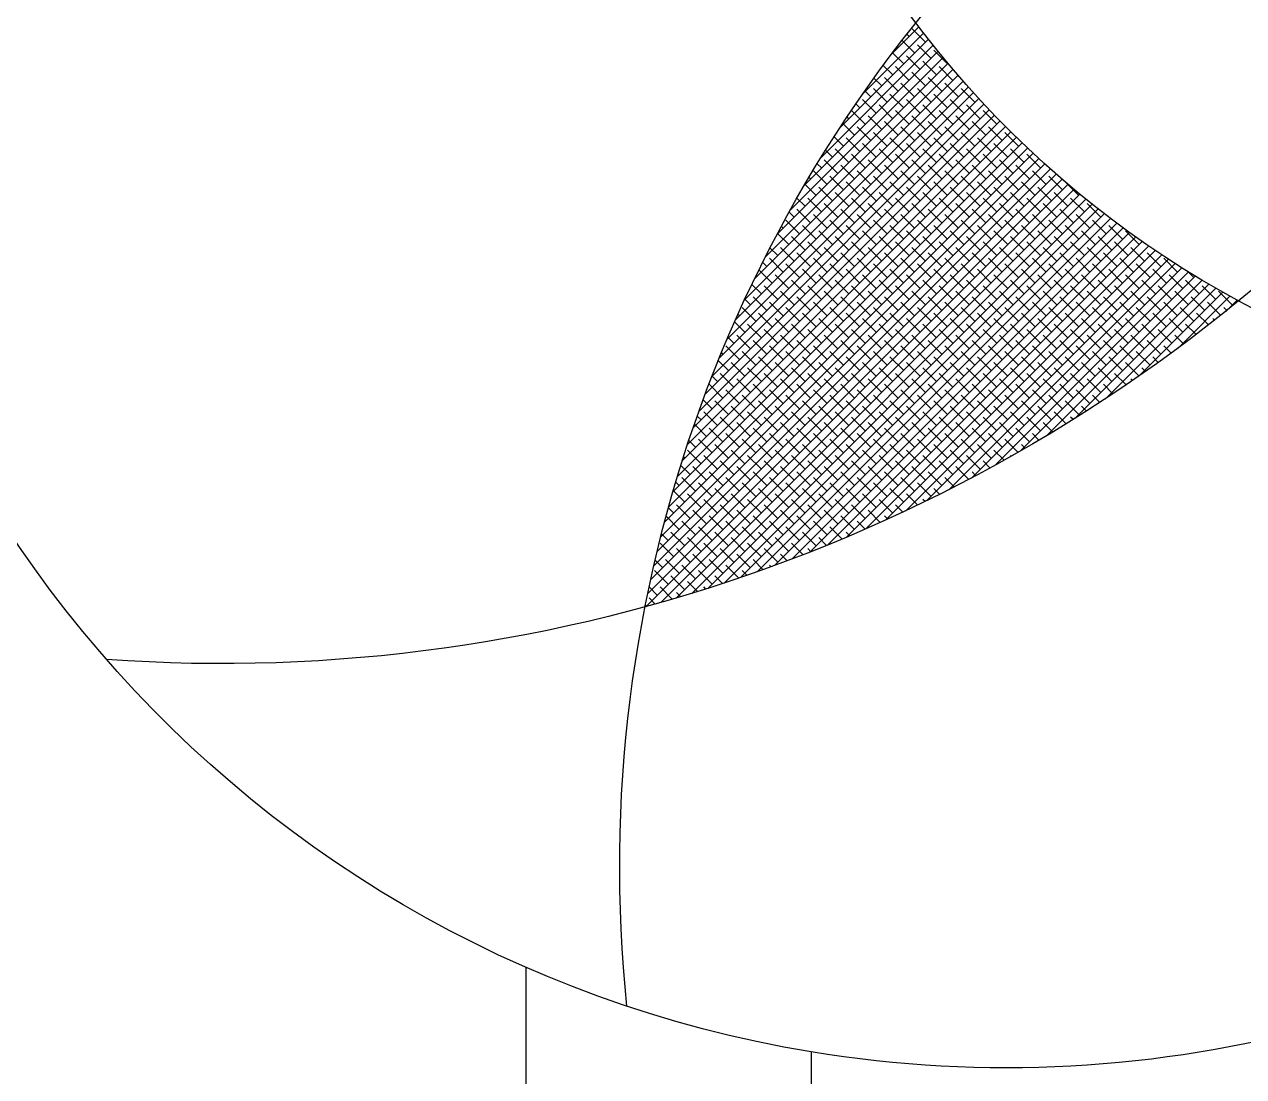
# Model space of a CAD drawing. Extents: x 522289 to 1051641, y 88514 to 354674.
# Drawn here: x 820076.8 to 820294.3, y 255553.8 to 255741.4 of the extents above; entities that cross this region are included whole.
import ezdxf

# ---------------------------------------------------------------- set-up
doc = ezdxf.new("R2010")
doc.units = 0
doc.header["$LTSCALE"] = 1000
doc.header["$MEASUREMENT"] = 0
doc.layers.add('洁具', color=8, linetype='CONTINUOUS')

# ---------------------------------------------------------------- blocks, each defined once
blk = doc.blocks.new('$plan$00002627')
at = {"layer": '洁具', "color": 252}
for p, q in [((713.07, -1394.67), (918.65, -1394.67)), ((620.64, -1424.83), (517.96, -1527.5)), ((623.83, -1424.35), (519.21, -1528.96)), ((620.96, -1427.22), (618.93, -1425.19)), ((623.17, -1426.72), (621.64, -1425.18)), ((623.67, -1424.51), (623.43, -1424.26)), ((606.56, -1428.05), (512.86, -1521.76)), ((610.16, -1427.17), (514.15, -1523.18)), ((613.7, -1426.34), (515.43, -1524.61)), ((617.19, -1425.56), (516.7, -1526.05)), ((622.78, -1428.11), (520.45, -1530.44)), ((607.4, -1429.93), (605.73, -1428.26)), ((611.47, -1431.29), (608.07, -1427.9)), ((610.11, -1427.22), (610.08, -1427.19)), ((614.18, -1428.57), (612.27, -1426.67)), ((618.25, -1429.93), (614.86, -1426.54)), ((616.89, -1425.86), (616.69, -1425.67)), ((621.96, -1430.94), (618.92, -1427.9)), ((595.41, -1431.07), (508.91, -1517.56)), ((599.19, -1430), (510.24, -1518.95)), ((602.91, -1428.99), (511.55, -1520.35)), ((597.9, -1434), (595.07, -1431.17)), ((600.62, -1431.29), (599.3, -1429.97)), ((604.68, -1432.64), (601.43, -1429.39)), ((608.75, -1434), (605.36, -1430.61)), ((615.53, -1432.64), (612.14, -1429.25)), ((619.6, -1434), (616.21, -1430.61)), ((587.64, -1433.42), (506.23, -1514.82)), ((591.56, -1432.2), (507.58, -1516.19)), ((621.67, -1431.93), (521.68, -1531.92)), ((587.05, -1434), (586.75, -1433.7)), ((591.12, -1435.36), (588.81, -1433.05)), ((595.19, -1436.71), (591.8, -1433.32)), ((593.83, -1432.64), (592.97, -1431.78)), ((601.97, -1435.36), (598.58, -1431.96)), ((606.04, -1436.71), (602.65, -1433.32)), ((612.82, -1435.36), (609.43, -1431.96)), ((616.89, -1436.71), (613.5, -1433.32)), ((621.35, -1433.03), (620.28, -1431.96)), ((575.37, -1437.55), (502.13, -1510.78)), ((579.55, -1436.08), (503.51, -1512.12)), ((583.64, -1434.71), (504.88, -1513.46)), ((620.51, -1435.81), (522.9, -1533.41)), ((577.56, -1438.07), (576.6, -1437.11)), ((581.63, -1439.42), (578.61, -1436.4)), ((585.7, -1440.78), (582.31, -1437.39)), ((584.34, -1436.71), (582.66, -1435.03)), ((588.41, -1438.07), (585.02, -1434.68)), ((592.48, -1439.42), (589.09, -1436.03)), ((596.55, -1440.78), (593.16, -1437.39)), ((599.26, -1438.07), (595.87, -1434.68)), ((603.33, -1439.42), (599.94, -1436.03)), ((607.4, -1440.78), (604.01, -1437.39)), ((610.11, -1438.07), (606.72, -1434.68)), ((614.18, -1439.42), (610.79, -1436.03)), ((618.25, -1440.78), (614.86, -1437.39)), ((620.08, -1437.19), (617.57, -1434.68)), ((571.09, -1439.12), (500.75, -1509.46)), ((619.28, -1439.75), (524.11, -1534.92)), ((572.14, -1443.49), (568.75, -1440.1)), ((570.78, -1439.42), (570.64, -1439.28)), ((574.85, -1440.78), (572.62, -1438.55)), ((578.92, -1442.14), (575.53, -1438.75)), ((582.99, -1443.49), (579.6, -1440.1)), ((589.77, -1442.14), (586.38, -1438.75)), ((593.83, -1443.49), (590.44, -1440.1)), ((600.62, -1442.14), (597.23, -1438.75)), ((604.68, -1443.49), (601.29, -1440.1)), ((611.47, -1442.14), (608.07, -1438.75)), ((615.53, -1443.49), (612.14, -1440.1)), ((619.44, -1439.26), (618.92, -1438.75)), ((562.19, -1442.59), (497.94, -1506.84)), ((566.7, -1440.79), (499.35, -1508.14)), ((561.29, -1443.49), (560.91, -1443.11)), ((565.36, -1444.85), (562.83, -1442.33)), ((569.42, -1446.2), (566.03, -1442.81)), ((568.07, -1442.14), (566.72, -1440.79)), ((576.2, -1444.85), (572.81, -1441.46)), ((580.27, -1446.2), (576.88, -1442.81)), ((587.05, -1444.85), (583.66, -1441.46)), ((591.12, -1446.2), (587.73, -1442.81)), ((597.9, -1444.85), (594.51, -1441.46)), ((601.97, -1446.2), (598.58, -1442.81)), ((608.75, -1444.85), (605.36, -1441.46)), ((612.82, -1446.2), (609.43, -1442.81)), ((618.11, -1443.36), (616.21, -1441.46)), ((552.76, -1446.6), (495.09, -1504.27)), ((557.55, -1444.52), (496.52, -1505.55)), ((617.99, -1443.75), (525.3, -1536.43)), ((555.86, -1448.92), (553.3, -1446.36)), ((558.57, -1446.2), (557.09, -1444.72)), ((562.64, -1447.56), (559.25, -1444.17)), ((566.71, -1448.92), (563.32, -1445.53)), ((573.49, -1447.56), (570.1, -1444.17)), ((577.56, -1448.92), (574.17, -1445.53)), ((584.34, -1447.56), (580.95, -1444.17)), ((588.41, -1448.92), (585.02, -1445.53)), ((595.19, -1447.56), (591.8, -1444.17)), ((599.26, -1448.92), (595.87, -1445.53)), ((606.04, -1447.56), (602.65, -1444.17)), ((610.11, -1448.92), (606.72, -1445.53)), ((616.76, -1447.43), (613.5, -1444.17)), ((547.8, -1448.84), (493.65, -1502.99)), ((616.62, -1447.83), (526.49, -1537.96)), ((549.08, -1450.27), (547.7, -1448.89)), ((553.15, -1451.63), (549.76, -1448.24)), ((551.79, -1447.56), (551.42, -1447.19)), ((557.22, -1452.99), (553.83, -1449.6)), ((559.93, -1450.27), (556.54, -1446.88)), ((564, -1451.63), (560.61, -1448.24)), ((568.07, -1452.99), (564.68, -1449.6)), ((570.78, -1450.27), (567.39, -1446.88)), ((574.85, -1451.63), (571.46, -1448.24)), ((578.92, -1452.99), (575.53, -1449.6)), ((581.63, -1450.27), (578.24, -1446.88)), ((585.7, -1451.63), (582.31, -1448.24)), ((589.77, -1452.99), (586.38, -1449.6)), ((592.48, -1450.27), (589.09, -1446.88)), ((596.55, -1451.63), (593.16, -1448.24)), ((600.62, -1452.99), (597.23, -1449.6)), ((603.33, -1450.27), (599.94, -1446.88)), ((607.4, -1451.63), (604.01, -1448.24)), ((611.47, -1452.99), (608.07, -1449.6)), ((614.18, -1450.27), (610.79, -1446.88)), ((616.06, -1449.45), (614.86, -1448.24)), ((542.65, -1451.28), (492.2, -1501.73)), ((615.18, -1451.99), (527.66, -1539.5)), ((543.66, -1455.7), (540.36, -1452.4)), ((542.3, -1451.63), (542.18, -1451.51)), ((546.37, -1452.99), (544.01, -1450.62)), ((550.44, -1454.34), (547.05, -1450.95)), ((554.51, -1455.7), (551.12, -1452.31)), ((561.29, -1454.34), (557.9, -1450.95)), ((565.36, -1455.7), (561.97, -1452.31)), ((572.14, -1454.34), (568.75, -1450.95)), ((576.2, -1455.7), (572.81, -1452.31)), ((582.99, -1454.34), (579.6, -1450.95)), ((587.05, -1455.7), (583.66, -1452.31)), ((593.83, -1454.34), (590.44, -1450.95)), ((597.9, -1455.7), (594.51, -1452.31)), ((604.68, -1454.34), (601.29, -1450.95)), ((608.75, -1455.7), (605.36, -1452.31)), ((614.65, -1453.46), (612.14, -1450.95)), ((537.29, -1453.93), (490.73, -1500.48)), ((536.88, -1457.05), (534.95, -1455.13)), ((540.94, -1458.41), (537.55, -1455.02)), ((539.59, -1454.34), (538.54, -1453.3)), ((547.73, -1457.05), (544.34, -1453.66)), ((551.79, -1458.41), (548.4, -1455.02)), ((558.57, -1457.05), (555.18, -1453.66)), ((562.64, -1458.41), (559.25, -1455.02)), ((569.42, -1457.05), (566.03, -1453.66)), ((573.49, -1458.41), (570.1, -1455.02)), ((580.27, -1457.05), (576.88, -1453.66)), ((584.34, -1458.41), (580.95, -1455.02)), ((591.12, -1457.05), (587.73, -1453.66)), ((595.19, -1458.41), (591.8, -1455.02)), ((601.97, -1457.05), (598.58, -1453.66)), ((606.04, -1458.41), (602.65, -1455.02)), ((612.82, -1457.05), (609.43, -1453.66)), ((613.93, -1455.45), (613.5, -1455.02)), ((531.66, -1456.84), (489.26, -1499.24)), ((613.65, -1456.22), (528.83, -1541.05)), ((530.1, -1458.41), (529.62, -1457.93)), ((534.16, -1459.77), (531.39, -1456.99)), ((538.23, -1461.12), (534.84, -1457.73)), ((545.01, -1459.77), (541.62, -1456.38)), ((549.08, -1461.12), (545.69, -1457.73)), ((555.86, -1459.77), (552.47, -1456.38)), ((559.93, -1461.12), (556.54, -1457.73)), ((566.71, -1459.77), (563.32, -1456.38)), ((570.78, -1461.12), (567.39, -1457.73)), ((577.56, -1459.77), (574.17, -1456.38)), ((581.63, -1461.12), (578.24, -1457.73)), ((588.41, -1459.77), (585.02, -1456.38)), ((592.48, -1461.12), (589.09, -1457.73)), ((599.26, -1459.77), (595.87, -1456.38)), ((603.33, -1461.12), (599.94, -1457.73)), ((610.11, -1459.77), (606.72, -1456.38)), ((612.47, -1459.41), (610.79, -1457.73)), ((525.73, -1460.06), (487.78, -1498.01)), ((527.38, -1461.12), (526.11, -1459.85)), ((531.45, -1462.48), (528.06, -1459.09)), ((612.04, -1460.55), (529.98, -1542.6)), ((535.52, -1463.83), (532.13, -1460.44)), ((542.3, -1462.48), (538.91, -1459.09)), ((546.37, -1463.83), (542.98, -1460.44)), ((553.15, -1462.48), (549.76, -1459.09)), ((557.22, -1463.83), (553.83, -1460.44)), ((564, -1462.48), (560.61, -1459.09)), ((568.07, -1463.83), (564.68, -1460.44)), ((574.85, -1462.48), (571.46, -1459.09)), ((578.92, -1463.83), (575.53, -1460.44)), ((585.7, -1462.48), (582.31, -1459.09)), ((589.77, -1463.83), (586.38, -1460.44)), ((596.55, -1462.48), (593.16, -1459.09)), ((600.62, -1463.83), (597.23, -1460.44)), ((607.4, -1462.48), (604.01, -1459.09)), ((610.97, -1463.34), (608.07, -1460.44)), ((519.42, -1463.66), (486.29, -1496.8)), ((521.96, -1466.55), (519.2, -1463.79)), ((524.67, -1463.83), (522.64, -1461.8)), ((526.03, -1467.9), (522.64, -1464.51)), ((528.74, -1465.19), (525.35, -1461.8)), ((532.81, -1466.55), (529.42, -1463.16)), ((536.88, -1467.9), (533.49, -1464.51)), ((539.59, -1465.19), (536.2, -1461.8)), ((543.66, -1466.55), (540.27, -1463.16)), ((547.73, -1467.9), (544.34, -1464.51)), ((550.44, -1465.19), (547.05, -1461.8)), ((554.51, -1466.55), (551.12, -1463.16)), ((558.57, -1467.9), (555.18, -1464.51)), ((561.29, -1465.19), (557.9, -1461.8)), ((565.36, -1466.55), (561.97, -1463.16)), ((569.42, -1467.9), (566.03, -1464.51)), ((572.14, -1465.19), (568.75, -1461.8)), ((576.2, -1466.55), (572.81, -1463.16)), ((580.27, -1467.9), (576.88, -1464.51)), ((582.99, -1465.19), (579.6, -1461.8)), ((587.05, -1466.55), (583.66, -1463.16)), ((591.12, -1467.9), (587.73, -1464.51)), ((593.83, -1465.19), (590.44, -1461.8)), ((597.9, -1466.55), (594.51, -1463.16)), ((601.97, -1467.9), (598.58, -1464.51)), ((604.68, -1465.19), (601.29, -1461.8)), ((608.75, -1466.55), (605.36, -1463.16)), ((610.21, -1465.29), (609.43, -1464.51)), ((512.63, -1467.74), (484.78, -1495.59)), ((515.18, -1467.9), (514.11, -1466.83)), ((519.25, -1469.26), (515.86, -1465.87)), ((517.89, -1465.19), (517.49, -1464.79)), ((523.31, -1470.62), (519.92, -1467.23)), ((530.1, -1469.26), (526.71, -1465.87)), ((534.16, -1470.62), (530.77, -1467.23)), ((610.33, -1464.97), (531.12, -1544.17)), ((540.94, -1469.26), (537.55, -1465.87)), ((545.01, -1470.62), (541.62, -1467.23)), ((551.79, -1469.26), (548.4, -1465.87)), ((555.86, -1470.62), (552.47, -1467.23)), ((562.64, -1469.26), (559.25, -1465.87)), ((566.71, -1470.62), (563.32, -1467.23)), ((573.49, -1469.26), (570.1, -1465.87)), ((577.56, -1470.62), (574.17, -1467.23)), ((584.34, -1469.26), (580.95, -1465.87)), ((588.41, -1470.62), (585.02, -1467.23)), ((595.19, -1469.26), (591.8, -1465.87)), ((599.26, -1470.62), (595.87, -1467.23)), ((606.04, -1469.26), (602.65, -1465.87)), ((608.66, -1469.16), (606.72, -1467.23)), ((512.47, -1470.62), (510.75, -1468.9)), ((516.53, -1471.97), (513.14, -1468.58)), ((520.6, -1473.33), (517.21, -1469.94)), ((527.38, -1471.97), (523.99, -1468.58)), ((531.45, -1473.33), (528.06, -1469.94)), ((608.52, -1469.49), (532.26, -1545.76)), ((538.23, -1471.97), (534.84, -1468.58)), ((542.3, -1473.33), (538.91, -1469.94)), ((549.08, -1471.97), (545.69, -1468.58)), ((553.15, -1473.33), (549.76, -1469.94)), ((559.93, -1471.97), (556.54, -1468.58)), ((564, -1473.33), (560.61, -1469.94)), ((570.78, -1471.97), (567.39, -1468.58)), ((574.85, -1473.33), (571.46, -1469.94)), ((581.63, -1471.97), (578.24, -1468.58)), ((585.7, -1473.33), (582.31, -1469.94)), ((592.48, -1471.97), (589.09, -1468.58)), ((596.55, -1473.33), (593.16, -1469.94)), ((603.33, -1471.97), (599.94, -1468.58)), ((607.07, -1473), (604.01, -1469.94)), ((505.2, -1472.46), (483.27, -1494.39)), ((507.04, -1476.04), (504.15, -1473.15)), ((509.75, -1473.33), (507.43, -1471.01)), ((513.82, -1474.68), (510.43, -1471.29)), ((517.89, -1476.04), (514.5, -1472.65)), ((524.67, -1474.68), (521.28, -1471.29)), ((528.74, -1476.04), (525.35, -1472.65)), ((535.52, -1474.68), (532.13, -1471.29)), ((539.59, -1476.04), (536.2, -1472.65)), ((546.37, -1474.68), (542.98, -1471.29)), ((550.44, -1476.04), (547.05, -1472.65)), ((557.22, -1474.68), (553.83, -1471.29)), ((561.29, -1476.04), (557.9, -1472.65)), ((568.07, -1474.68), (564.68, -1471.29)), ((572.14, -1476.04), (568.75, -1472.65)), ((578.92, -1474.68), (575.53, -1471.29)), ((582.99, -1476.04), (579.6, -1472.65)), ((589.77, -1474.68), (586.38, -1471.29)), ((593.83, -1476.04), (590.44, -1472.65)), ((600.62, -1474.68), (597.23, -1471.29)), ((604.68, -1476.04), (601.29, -1472.65)), ((500.26, -1477.4), (499.28, -1476.42)), ((504.33, -1478.75), (500.94, -1475.36)), ((502.97, -1474.68), (502.52, -1474.23)), ((508.4, -1480.11), (505.01, -1476.72)), ((511.11, -1477.4), (507.72, -1474.01)), ((515.18, -1478.75), (511.79, -1475.36)), ((519.25, -1480.11), (515.86, -1476.72)), ((521.96, -1477.4), (518.57, -1474.01)), ((526.03, -1478.75), (522.64, -1475.36)), ((530.1, -1480.11), (526.71, -1476.72)), ((532.81, -1477.4), (529.42, -1474.01)), ((606.6, -1474.12), (533.38, -1547.35)), ((536.88, -1478.75), (533.49, -1475.36)), ((540.94, -1480.11), (537.55, -1476.72)), ((543.66, -1477.4), (540.27, -1474.01)), ((547.73, -1478.75), (544.34, -1475.36)), ((551.79, -1480.11), (548.4, -1476.72)), ((554.51, -1477.4), (551.12, -1474.01)), ((558.57, -1478.75), (555.18, -1475.36)), ((562.64, -1480.11), (559.25, -1476.72)), ((565.36, -1477.4), (561.97, -1474.01)), ((569.42, -1478.75), (566.03, -1475.36)), ((573.49, -1480.11), (570.1, -1476.72)), ((576.2, -1477.4), (572.81, -1474.01)), ((580.27, -1478.75), (576.88, -1475.36)), ((584.34, -1480.11), (580.95, -1476.72)), ((587.05, -1477.4), (583.66, -1474.01)), ((591.12, -1478.75), (587.73, -1475.36)), ((595.19, -1480.11), (591.8, -1476.72)), ((597.9, -1477.4), (594.51, -1474.01)), ((601.97, -1478.75), (598.58, -1475.36)), ((604.63, -1478.7), (602.65, -1476.72)), ((606.27, -1474.91), (605.36, -1474.01)), ((496.84, -1478.11), (481.74, -1493.21)), ((497.55, -1480.11), (496.08, -1478.64)), ((501.62, -1481.46), (498.23, -1478.07)), ((505.68, -1482.82), (502.29, -1479.43)), ((512.47, -1481.46), (509.08, -1478.07)), ((516.53, -1482.82), (513.14, -1479.43)), ((523.31, -1481.46), (519.92, -1478.07)), ((527.38, -1482.82), (523.99, -1479.43)), ((534.16, -1481.46), (530.77, -1478.07)), ((604.56, -1478.88), (534.49, -1548.95)), ((538.23, -1482.82), (534.84, -1479.43)), ((545.01, -1481.46), (541.62, -1478.07)), ((549.08, -1482.82), (545.69, -1479.43)), ((555.86, -1481.46), (552.47, -1478.07)), ((559.93, -1482.82), (556.54, -1479.43)), ((566.71, -1481.46), (563.32, -1478.07)), ((570.78, -1482.82), (567.39, -1479.43)), ((577.56, -1481.46), (574.17, -1478.07)), ((581.63, -1482.82), (578.24, -1479.43)), ((588.41, -1481.46), (585.02, -1478.07)), ((592.48, -1482.82), (589.09, -1479.43)), ((599.26, -1481.46), (595.87, -1478.07)), ((602.97, -1482.46), (599.94, -1479.43)), ((494.84, -1482.82), (492.91, -1480.89)), ((498.9, -1484.18), (495.51, -1480.79)), ((502.97, -1485.53), (499.58, -1482.14)), ((509.75, -1484.18), (506.36, -1480.79)), ((513.82, -1485.53), (510.43, -1482.14)), ((520.6, -1484.18), (517.21, -1480.79)), ((524.67, -1485.53), (521.28, -1482.14)), ((531.45, -1484.18), (528.06, -1480.79)), ((535.52, -1485.53), (532.13, -1482.14)), ((542.3, -1484.18), (538.91, -1480.79)), ((546.37, -1485.53), (542.98, -1482.14)), ((553.15, -1484.18), (549.76, -1480.79)), ((557.22, -1485.53), (553.83, -1482.14)), ((564, -1484.18), (560.61, -1480.79)), ((568.07, -1485.53), (564.68, -1482.14)), ((574.85, -1484.18), (571.46, -1480.79)), ((578.92, -1485.53), (575.53, -1482.14)), ((585.7, -1484.18), (582.31, -1480.79)), ((589.77, -1485.53), (586.38, -1482.14)), ((596.55, -1484.18), (593.16, -1480.79)), ((600.62, -1485.53), (597.23, -1482.14)), ((486.97, -1485.27), (480.2, -1492.03)), ((489.41, -1488.25), (486.66, -1485.5)), ((492.12, -1485.53), (489.77, -1483.18)), ((496.19, -1486.89), (492.8, -1483.5)), ((500.26, -1488.25), (496.87, -1484.86)), ((507.04, -1486.89), (503.65, -1483.5)), ((511.11, -1488.25), (507.72, -1484.86)), ((517.89, -1486.89), (514.5, -1483.5)), ((521.96, -1488.25), (518.57, -1484.86)), ((528.74, -1486.89), (525.35, -1483.5)), ((532.81, -1488.25), (529.42, -1484.86)), ((602.38, -1483.77), (535.58, -1550.56)), ((539.59, -1486.89), (536.2, -1483.5)), ((543.66, -1488.25), (540.27, -1484.86)), ((550.44, -1486.89), (547.05, -1483.5)), ((554.51, -1488.25), (551.12, -1484.86)), ((561.29, -1486.89), (557.9, -1483.5)), ((565.36, -1488.25), (561.97, -1484.86)), ((572.14, -1486.89), (568.75, -1483.5)), ((576.2, -1488.25), (572.81, -1484.86)), ((582.99, -1486.89), (579.6, -1483.5)), ((587.05, -1488.25), (583.66, -1484.86)), ((593.83, -1486.89), (590.44, -1483.5)), ((597.9, -1488.25), (594.51, -1484.86)), ((602.12, -1484.33), (601.29, -1483.5)), ((486.7, -1490.96), (483.59, -1487.85)), ((485.34, -1486.89), (485.12, -1486.67)), ((490.77, -1492.31), (487.38, -1488.92)), ((493.48, -1489.6), (490.09, -1486.21)), ((497.55, -1490.96), (494.16, -1487.57)), ((501.62, -1492.31), (498.23, -1488.92)), ((504.33, -1489.6), (500.94, -1486.21)), ((508.4, -1490.96), (505.01, -1487.57)), ((512.47, -1492.31), (509.08, -1488.92)), ((515.18, -1489.6), (511.79, -1486.21)), ((519.25, -1490.96), (515.86, -1487.57)), ((523.31, -1492.31), (519.92, -1488.92)), ((526.03, -1489.6), (522.64, -1486.21)), ((530.1, -1490.96), (526.71, -1487.57)), ((534.16, -1492.31), (530.77, -1488.92)), ((536.88, -1489.6), (533.49, -1486.21)), ((600.05, -1488.81), (536.67, -1552.19)), ((540.94, -1490.96), (537.55, -1487.57)), ((545.01, -1492.31), (541.62, -1488.92)), ((547.73, -1489.6), (544.34, -1486.21)), ((551.79, -1490.96), (548.4, -1487.57)), ((555.86, -1492.31), (552.47, -1488.92)), ((558.57, -1489.6), (555.18, -1486.21)), ((562.64, -1490.96), (559.25, -1487.57)), ((566.71, -1492.31), (563.32, -1488.92)), ((569.42, -1489.6), (566.03, -1486.21)), ((573.49, -1490.96), (570.1, -1487.57)), ((577.56, -1492.31), (574.17, -1488.92)), ((580.27, -1489.6), (576.88, -1486.21)), ((584.34, -1490.96), (580.95, -1487.57)), ((588.41, -1492.31), (585.02, -1488.92)), ((591.12, -1489.6), (587.73, -1486.21)), ((595.19, -1490.96), (591.8, -1487.57)), ((598.67, -1491.72), (595.87, -1488.92)), ((600.41, -1488.04), (598.58, -1486.21)), ((483.99, -1493.67), (480.6, -1490.28)), ((482.63, -1489.6), (482.06, -1489.03)), ((488.05, -1495.03), (484.66, -1491.64)), ((494.84, -1493.67), (491.45, -1490.28)), ((498.9, -1495.03), (495.51, -1491.64)), ((505.68, -1493.67), (502.29, -1490.28)), ((509.75, -1495.03), (506.36, -1491.64)), ((516.53, -1493.67), (513.14, -1490.28)), ((520.6, -1495.03), (517.21, -1491.64)), ((527.38, -1493.67), (523.99, -1490.28)), ((531.45, -1495.03), (528.06, -1491.64)), ((538.23, -1493.67), (534.84, -1490.28)), ((542.3, -1495.03), (538.91, -1491.64)), ((549.08, -1493.67), (545.69, -1490.28)), ((553.15, -1495.03), (549.76, -1491.64)), ((559.93, -1493.67), (556.54, -1490.28)), ((564, -1495.03), (560.61, -1491.64)), ((570.78, -1493.67), (567.39, -1490.28)), ((574.85, -1495.03), (571.46, -1491.64)), ((581.63, -1493.67), (578.24, -1490.28)), ((585.7, -1495.03), (582.31, -1491.64)), ((592.48, -1493.67), (589.09, -1490.28)), ((596.55, -1495.03), (593.16, -1491.64)), ((492.12, -1496.38), (488.73, -1492.99)), ((496.19, -1497.74), (492.8, -1494.35)), ((502.97, -1496.38), (499.58, -1492.99)), ((507.04, -1497.74), (503.65, -1494.35)), ((513.82, -1496.38), (510.43, -1492.99)), ((517.89, -1497.74), (514.5, -1494.35)), ((524.67, -1496.38), (521.28, -1492.99)), ((528.74, -1497.74), (525.35, -1494.35)), ((535.52, -1496.38), (532.13, -1492.99)), ((539.59, -1497.74), (536.2, -1494.35)), ((597.55, -1494.02), (537.75, -1553.83)), ((546.37, -1496.38), (542.98, -1492.99)), ((550.44, -1497.74), (547.05, -1494.35)), ((557.22, -1496.38), (553.83, -1492.99)), ((561.29, -1497.74), (557.9, -1494.35)), ((568.07, -1496.38), (564.68, -1492.99)), ((572.14, -1497.74), (568.75, -1494.35)), ((578.92, -1496.38), (575.53, -1492.99)), ((582.99, -1497.74), (579.6, -1494.35)), ((589.77, -1496.38), (586.38, -1492.99)), ((593.83, -1497.74), (590.44, -1494.35)), ((597.78, -1493.55), (597.23, -1492.99)), ((489.41, -1499.09), (486.02, -1495.7)), ((493.48, -1500.45), (490.09, -1497.06)), ((500.26, -1499.09), (496.87, -1495.7)), ((504.33, -1500.45), (500.94, -1497.06)), ((511.11, -1499.09), (507.72, -1495.7)), ((515.18, -1500.45), (511.79, -1497.06)), ((521.96, -1499.09), (518.57, -1495.7)), ((526.03, -1500.45), (522.64, -1497.06)), ((532.81, -1499.09), (529.42, -1495.7)), ((536.88, -1500.45), (533.49, -1497.06)), ((543.66, -1499.09), (540.27, -1495.7)), ((547.73, -1500.45), (544.34, -1497.06)), ((554.51, -1499.09), (551.12, -1495.7)), ((558.57, -1500.45), (555.18, -1497.06)), ((565.36, -1499.09), (561.97, -1495.7)), ((569.42, -1500.45), (566.03, -1497.06)), ((576.2, -1499.09), (572.81, -1495.7)), ((580.27, -1500.45), (576.88, -1497.06)), ((587.05, -1499.09), (583.66, -1495.7)), ((591.12, -1500.45), (587.73, -1497.06)), ((595.99, -1497.18), (594.51, -1495.7)), ((497.55, -1501.81), (494.16, -1498.42)), ((501.62, -1503.16), (498.23, -1499.77)), ((508.4, -1501.81), (505.01, -1498.42)), ((512.47, -1503.16), (509.08, -1499.77)), ((519.25, -1501.81), (515.86, -1498.42)), ((523.31, -1503.16), (519.92, -1499.77)), ((530.1, -1501.81), (526.71, -1498.42)), ((534.16, -1503.16), (530.77, -1499.77)), ((540.94, -1501.81), (537.55, -1498.42)), ((594.86, -1499.43), (538.81, -1555.47)), ((545.01, -1503.16), (541.62, -1499.77)), ((551.79, -1501.81), (548.4, -1498.42)), ((555.86, -1503.16), (552.47, -1499.77)), ((562.64, -1501.81), (559.25, -1498.42)), ((566.71, -1503.16), (563.32, -1499.77)), ((573.49, -1501.81), (570.1, -1498.42)), ((577.56, -1503.16), (574.17, -1499.77)), ((584.34, -1501.81), (580.95, -1498.42)), ((588.41, -1503.16), (585.02, -1499.77)), ((594.17, -1500.78), (591.8, -1498.42)), ((498.9, -1505.88), (495.51, -1502.49)), ((502.97, -1507.23), (499.58, -1503.84)), ((505.68, -1504.52), (502.29, -1501.13)), ((509.75, -1505.88), (506.36, -1502.49)), ((513.82, -1507.23), (510.43, -1503.84)), ((516.53, -1504.52), (513.14, -1501.13)), ((520.6, -1505.88), (517.21, -1502.49)), ((524.67, -1507.23), (521.28, -1503.84)), ((527.38, -1504.52), (523.99, -1501.13)), ((531.45, -1505.88), (528.06, -1502.49)), ((535.52, -1507.23), (532.13, -1503.84)), ((538.23, -1504.52), (534.84, -1501.13)), ((542.3, -1505.88), (538.91, -1502.49)), ((546.37, -1507.23), (542.98, -1503.84)), ((549.08, -1504.52), (545.69, -1501.13)), ((553.15, -1505.88), (549.76, -1502.49)), ((557.22, -1507.23), (553.83, -1503.84)), ((559.93, -1504.52), (556.54, -1501.13)), ((564, -1505.88), (560.61, -1502.49)), ((568.07, -1507.23), (564.68, -1503.84)), ((570.78, -1504.52), (567.39, -1501.13)), ((574.85, -1505.88), (571.46, -1502.49)), ((578.92, -1507.23), (575.53, -1503.84)), ((581.63, -1504.52), (578.24, -1501.13)), ((585.7, -1505.88), (582.31, -1502.49)), ((589.77, -1507.23), (586.38, -1503.84)), ((592.32, -1504.36), (589.09, -1501.13)), ((593.25, -1502.57), (593.16, -1502.49)), ((507.04, -1508.59), (503.65, -1505.2)), ((511.11, -1509.94), (507.72, -1506.55)), ((517.89, -1508.59), (514.5, -1505.2)), ((521.96, -1509.94), (518.57, -1506.55)), ((528.74, -1508.59), (525.35, -1505.2)), ((532.81, -1509.94), (529.42, -1506.55)), ((539.59, -1508.59), (536.2, -1505.2)), ((591.95, -1505.05), (539.87, -1557.13)), ((543.66, -1509.94), (540.27, -1506.55)), ((550.44, -1508.59), (547.05, -1505.2)), ((554.51, -1509.94), (551.12, -1506.55)), ((561.29, -1508.59), (557.9, -1505.2)), ((565.36, -1509.94), (561.97, -1506.55)), ((572.14, -1508.59), (568.75, -1505.2)), ((576.2, -1509.94), (572.81, -1506.55)), ((582.99, -1508.59), (579.6, -1505.2)), ((587.05, -1509.94), (583.66, -1506.55)), ((591.38, -1506.13), (590.44, -1505.2)), ((504.33, -1511.3), (500.94, -1507.91)), ((508.4, -1512.66), (505.01, -1509.27)), ((515.18, -1511.3), (511.79, -1507.91)), ((519.25, -1512.66), (515.86, -1509.27)), ((526.03, -1511.3), (522.64, -1507.91)), ((530.1, -1512.66), (526.71, -1509.27)), ((536.88, -1511.3), (533.49, -1507.91)), ((540.94, -1512.66), (537.55, -1509.27)), ((547.73, -1511.3), (544.34, -1507.91)), ((551.79, -1512.66), (548.4, -1509.27)), ((558.57, -1511.3), (555.18, -1507.91)), ((562.64, -1512.66), (559.25, -1509.27)), ((569.42, -1511.3), (566.03, -1507.91)), ((573.49, -1512.66), (570.1, -1509.27)), ((580.27, -1511.3), (576.88, -1507.91)), ((584.34, -1512.66), (580.95, -1509.27)), ((589.48, -1509.66), (587.73, -1507.91)), ((512.47, -1514.01), (509.08, -1510.62)), ((516.53, -1515.37), (513.14, -1511.98)), ((523.31, -1514.01), (519.92, -1510.62)), ((527.38, -1515.37), (523.99, -1511.98)), ((534.16, -1514.01), (530.77, -1510.62)), ((538.23, -1515.37), (534.84, -1511.98)), ((588.79, -1510.92), (540.91, -1558.8)), ((545.01, -1514.01), (541.62, -1510.62)), ((549.08, -1515.37), (545.69, -1511.98)), ((555.86, -1514.01), (552.47, -1510.62)), ((559.93, -1515.37), (556.54, -1511.98)), ((566.71, -1514.01), (563.32, -1510.62)), ((570.78, -1515.37), (567.39, -1511.98)), ((577.56, -1514.01), (574.17, -1510.62)), ((581.63, -1515.37), (578.24, -1511.98)), ((587.55, -1513.16), (585.02, -1510.62)), ((509.75, -1516.72), (506.36, -1513.33)), ((513.82, -1518.08), (510.43, -1514.69)), ((517.89, -1519.44), (514.5, -1516.05)), ((520.6, -1516.72), (517.21, -1513.33)), ((524.67, -1518.08), (521.28, -1514.69)), ((528.74, -1519.44), (525.35, -1516.05)), ((531.45, -1516.72), (528.06, -1513.33)), ((535.52, -1518.08), (532.13, -1514.69)), ((539.59, -1519.44), (536.2, -1516.05)), ((542.3, -1516.72), (538.91, -1513.33)), ((546.37, -1518.08), (542.98, -1514.69)), ((550.44, -1519.44), (547.05, -1516.05)), ((553.15, -1516.72), (549.76, -1513.33)), ((557.22, -1518.08), (553.83, -1514.69)), ((561.29, -1519.44), (557.9, -1516.05)), ((564, -1516.72), (560.61, -1513.33)), ((568.07, -1518.08), (564.68, -1514.69)), ((572.14, -1519.44), (568.75, -1516.05)), ((574.85, -1516.72), (571.46, -1513.33)), ((578.92, -1518.08), (575.53, -1514.69)), ((582.99, -1519.44), (579.6, -1516.05)), ((585.6, -1516.62), (582.31, -1513.33)), ((586.58, -1514.89), (586.38, -1514.69)), ((515.18, -1522.15), (511.79, -1518.76)), ((521.96, -1520.79), (518.57, -1517.4)), ((526.03, -1522.15), (522.64, -1518.76)), ((532.81, -1520.79), (529.42, -1517.4)), ((536.88, -1522.15), (533.49, -1518.76)), ((543.66, -1520.79), (540.27, -1517.4)), ((585.33, -1517.1), (541.94, -1560.48)), ((547.73, -1522.15), (544.34, -1518.76)), ((554.51, -1520.79), (551.12, -1517.4)), ((558.57, -1522.15), (555.18, -1518.76)), ((565.36, -1520.79), (561.97, -1517.4)), ((569.42, -1522.15), (566.03, -1518.76)), ((576.2, -1520.79), (572.81, -1517.4)), ((580.27, -1522.15), (576.88, -1518.76)), ((584.61, -1518.35), (583.66, -1517.4)), ((519.25, -1523.51), (515.86, -1520.12)), ((523.31, -1524.86), (519.92, -1521.47)), ((530.1, -1523.51), (526.71, -1520.12)), ((534.16, -1524.86), (530.77, -1521.47)), ((540.94, -1523.51), (537.55, -1520.12)), ((545.01, -1524.86), (541.62, -1521.47)), ((551.79, -1523.51), (548.4, -1520.12)), ((555.86, -1524.86), (552.47, -1521.47)), ((562.64, -1523.51), (559.25, -1520.12)), ((566.71, -1524.86), (563.32, -1521.47)), ((573.49, -1523.51), (570.1, -1520.12)), ((577.56, -1524.86), (574.17, -1521.47)), ((582.61, -1521.77), (580.95, -1520.12)), ((520.6, -1527.57), (517.21, -1524.18)), ((527.38, -1526.22), (523.99, -1522.83)), ((531.45, -1527.57), (528.06, -1524.18)), ((538.23, -1526.22), (534.84, -1522.83)), ((542.3, -1527.57), (538.91, -1524.18)), ((581.5, -1523.64), (542.96, -1562.18)), ((549.08, -1526.22), (545.69, -1522.83)), ((553.15, -1527.57), (549.76, -1524.18)), ((559.93, -1526.22), (556.54, -1522.83)), ((564, -1527.57), (560.61, -1524.18)), ((570.78, -1526.22), (567.39, -1522.83)), ((574.85, -1527.57), (571.46, -1524.18)), ((580.58, -1525.17), (578.24, -1522.83)), ((524.67, -1528.93), (521.28, -1525.54)), ((528.74, -1530.29), (525.35, -1526.9)), ((535.52, -1528.93), (532.13, -1525.54)), ((539.59, -1530.29), (536.2, -1526.9)), ((546.37, -1528.93), (542.98, -1525.54)), ((550.44, -1530.29), (547.05, -1526.9)), ((557.22, -1528.93), (553.83, -1525.54)), ((561.29, -1530.29), (557.9, -1526.9)), ((568.07, -1528.93), (564.68, -1525.54)), ((572.14, -1530.29), (568.75, -1526.9)), ((578.52, -1528.53), (575.53, -1525.54)), ((521.96, -1531.64), (518.83, -1528.51)), ((526.03, -1533), (522.64, -1529.61)), ((530.1, -1534.35), (526.71, -1530.96)), ((532.81, -1531.64), (529.42, -1528.25)), ((536.88, -1533), (533.49, -1529.61)), ((540.94, -1534.35), (537.55, -1530.96)), ((543.66, -1531.64), (540.27, -1528.25)), ((577.22, -1530.63), (543.97, -1563.88)), ((547.73, -1533), (544.34, -1529.61)), ((551.79, -1534.35), (548.4, -1530.96)), ((554.51, -1531.64), (551.12, -1528.25)), ((558.57, -1533), (555.18, -1529.61)), ((562.64, -1534.35), (559.25, -1530.96)), ((565.36, -1531.64), (561.97, -1528.25)), ((569.42, -1533), (566.03, -1529.61)), ((573.49, -1534.35), (570.1, -1530.96)), ((576.2, -1531.64), (572.81, -1528.25)), ((577.48, -1530.21), (576.88, -1529.61)), ((527.38, -1537.07), (523.99, -1533.68)), ((534.16, -1535.71), (530.77, -1532.32)), ((538.23, -1537.07), (534.84, -1533.68)), ((545.01, -1535.71), (541.62, -1532.32)), ((549.08, -1537.07), (545.69, -1533.68)), ((555.86, -1535.71), (552.47, -1532.32)), ((559.93, -1537.07), (556.54, -1533.68)), ((566.71, -1535.71), (563.32, -1532.32)), ((570.78, -1537.07), (567.39, -1533.68)), ((575.38, -1533.53), (574.17, -1532.32)), ((531.45, -1538.42), (528.06, -1535.03)), ((535.52, -1539.78), (532.13, -1536.39)), ((542.3, -1538.42), (538.91, -1535.03)), ((546.37, -1539.78), (542.98, -1536.39)), ((553.15, -1538.42), (549.76, -1535.03)), ((557.22, -1539.78), (553.83, -1536.39)), ((564, -1538.42), (560.61, -1535.03)), ((568.07, -1539.78), (564.68, -1536.39)), ((573.25, -1536.83), (571.46, -1535.03)), ((532.81, -1542.49), (529.42, -1539.1)), ((539.59, -1541.14), (536.2, -1537.75)), ((543.66, -1542.49), (540.27, -1539.1)), ((572.35, -1538.21), (544.96, -1565.6)), ((550.44, -1541.14), (547.05, -1537.75)), ((554.51, -1542.49), (551.12, -1539.1)), ((561.29, -1541.14), (557.9, -1537.75)), ((565.36, -1542.49), (561.97, -1539.1)), ((571.1, -1540.1), (568.75, -1537.75)), ((534.16, -1546.56), (530.77, -1543.17)), ((536.88, -1543.85), (533.49, -1540.46)), ((540.94, -1545.2), (537.55, -1541.81)), ((545.01, -1546.56), (541.62, -1543.17)), ((547.73, -1543.85), (544.34, -1540.46)), ((551.79, -1545.2), (548.4, -1541.81)), ((555.86, -1546.56), (552.47, -1543.17)), ((558.57, -1543.85), (555.18, -1540.46)), ((562.64, -1545.2), (559.25, -1541.81)), ((566.7, -1546.55), (563.32, -1543.17)), ((568.91, -1543.34), (566.03, -1540.46)), ((538.23, -1547.92), (534.84, -1544.53)), ((542.3, -1549.27), (538.91, -1545.88)), ((549.08, -1547.92), (545.69, -1544.53)), ((553.15, -1549.27), (549.76, -1545.88)), ((559.93, -1547.92), (556.54, -1544.53)), ((564, -1549.27), (560.61, -1545.88)), ((567.81, -1544.95), (567.39, -1544.53)), ((539.59, -1551.98), (536.2, -1548.59)), ((546.37, -1550.63), (542.98, -1547.24)), ((566.66, -1546.61), (545.95, -1567.33)), ((550.44, -1551.98), (547.05, -1548.59)), ((557.22, -1550.63), (553.83, -1547.24)), ((561.29, -1551.98), (557.9, -1548.59)), ((565.59, -1548.15), (564.68, -1547.24)), ((543.66, -1553.34), (540.27, -1549.95)), ((547.73, -1554.7), (544.34, -1551.31)), ((554.51, -1553.34), (551.12, -1549.95)), ((558.57, -1554.7), (555.18, -1551.31)), ((563.34, -1551.32), (561.97, -1549.95)), ((540.94, -1556.05), (537.55, -1552.66)), ((545.01, -1557.41), (541.62, -1554.02)), ((549.08, -1558.77), (545.69, -1555.38)), ((551.79, -1556.05), (548.4, -1552.66)), ((555.86, -1557.41), (552.47, -1554.02)), ((558.75, -1557.58), (556.54, -1555.38)), ((561.06, -1554.47), (559.25, -1552.66)), ((546.37, -1561.48), (542.98, -1558.09)), ((559.76, -1556.22), (546.92, -1569.07)), ((553.15, -1560.12), (549.76, -1556.73)), ((556.42, -1560.67), (553.83, -1558.09)), ((542.3, -1560.12), (540.79, -1558.61)), ((550.44, -1562.83), (547.05, -1559.44)), ((554.05, -1563.74), (551.12, -1560.8)), ((547.73, -1565.55), (544.34, -1562.16)), ((551.67, -1566.78), (548.4, -1563.51)), ((555.24, -1562.21), (555.18, -1562.16)), ((549.08, -1569.62), (545.69, -1566.22)), ((552.86, -1565.26), (552.47, -1564.87)), ((550.68, -1568.02), (547.88, -1570.82)), ((550.46, -1568.29), (549.76, -1567.58)), ((548.24, -1571.48), (548.04, -1571.28))]:
    blk.add_line(p, q, dxfattribs=at)
blk.add_lwpolyline([(0, -383.58), (0, -895.02, 0.463193), (77.07, -958.95), (77.07, -966.9, 0.406667), (14.74, -1030.83), (14.74, -1057.1, 0.414214), (78.67, -1121.03), (432.78, -1121.03), (432.78, -1217.71, 0.984608), (441.96, -1809.68, 0.463033), (734.05, -1465.36), (918.65, -1465.36), (918.65, -1918.47, 0.414214), (982.58, -1982.4), (1008.85, -1982.4, 0.365405), (1071.87, -1929.26, 0.431181)], format="xyb", dxfattribs=at)
for centre, radius, start, end in [((441.96, -1513.63), 296.06, 9.3828, 91.7792), ((668.08, -1250.37), 416.88, 184.8951, 273.7822), ((240.03, -1319.4), 397.88, 268.1049, 4.1221), ((688.29, -1752.49), 334.58, 84.0933, 187.6686), ((331.2, -1688.47), 246.56, 336.6565, 138.639)]:
    blk.add_arc(centre, radius, start, end, dxfattribs=at)

msp = doc.modelspace()

# ---------------------------------------------------------------- block references
at = {"layer": '洁具', "xscale": -0.7200000000000002, "yscale": 0.7200000000000001, "zscale": 0.7200000000000001, "rotation": 90.00000000014373}
msp.add_blockref('$plan$00002627', (819162.13, 256086.75), dxfattribs=at)

doc.saveas('drawing.dxf')
